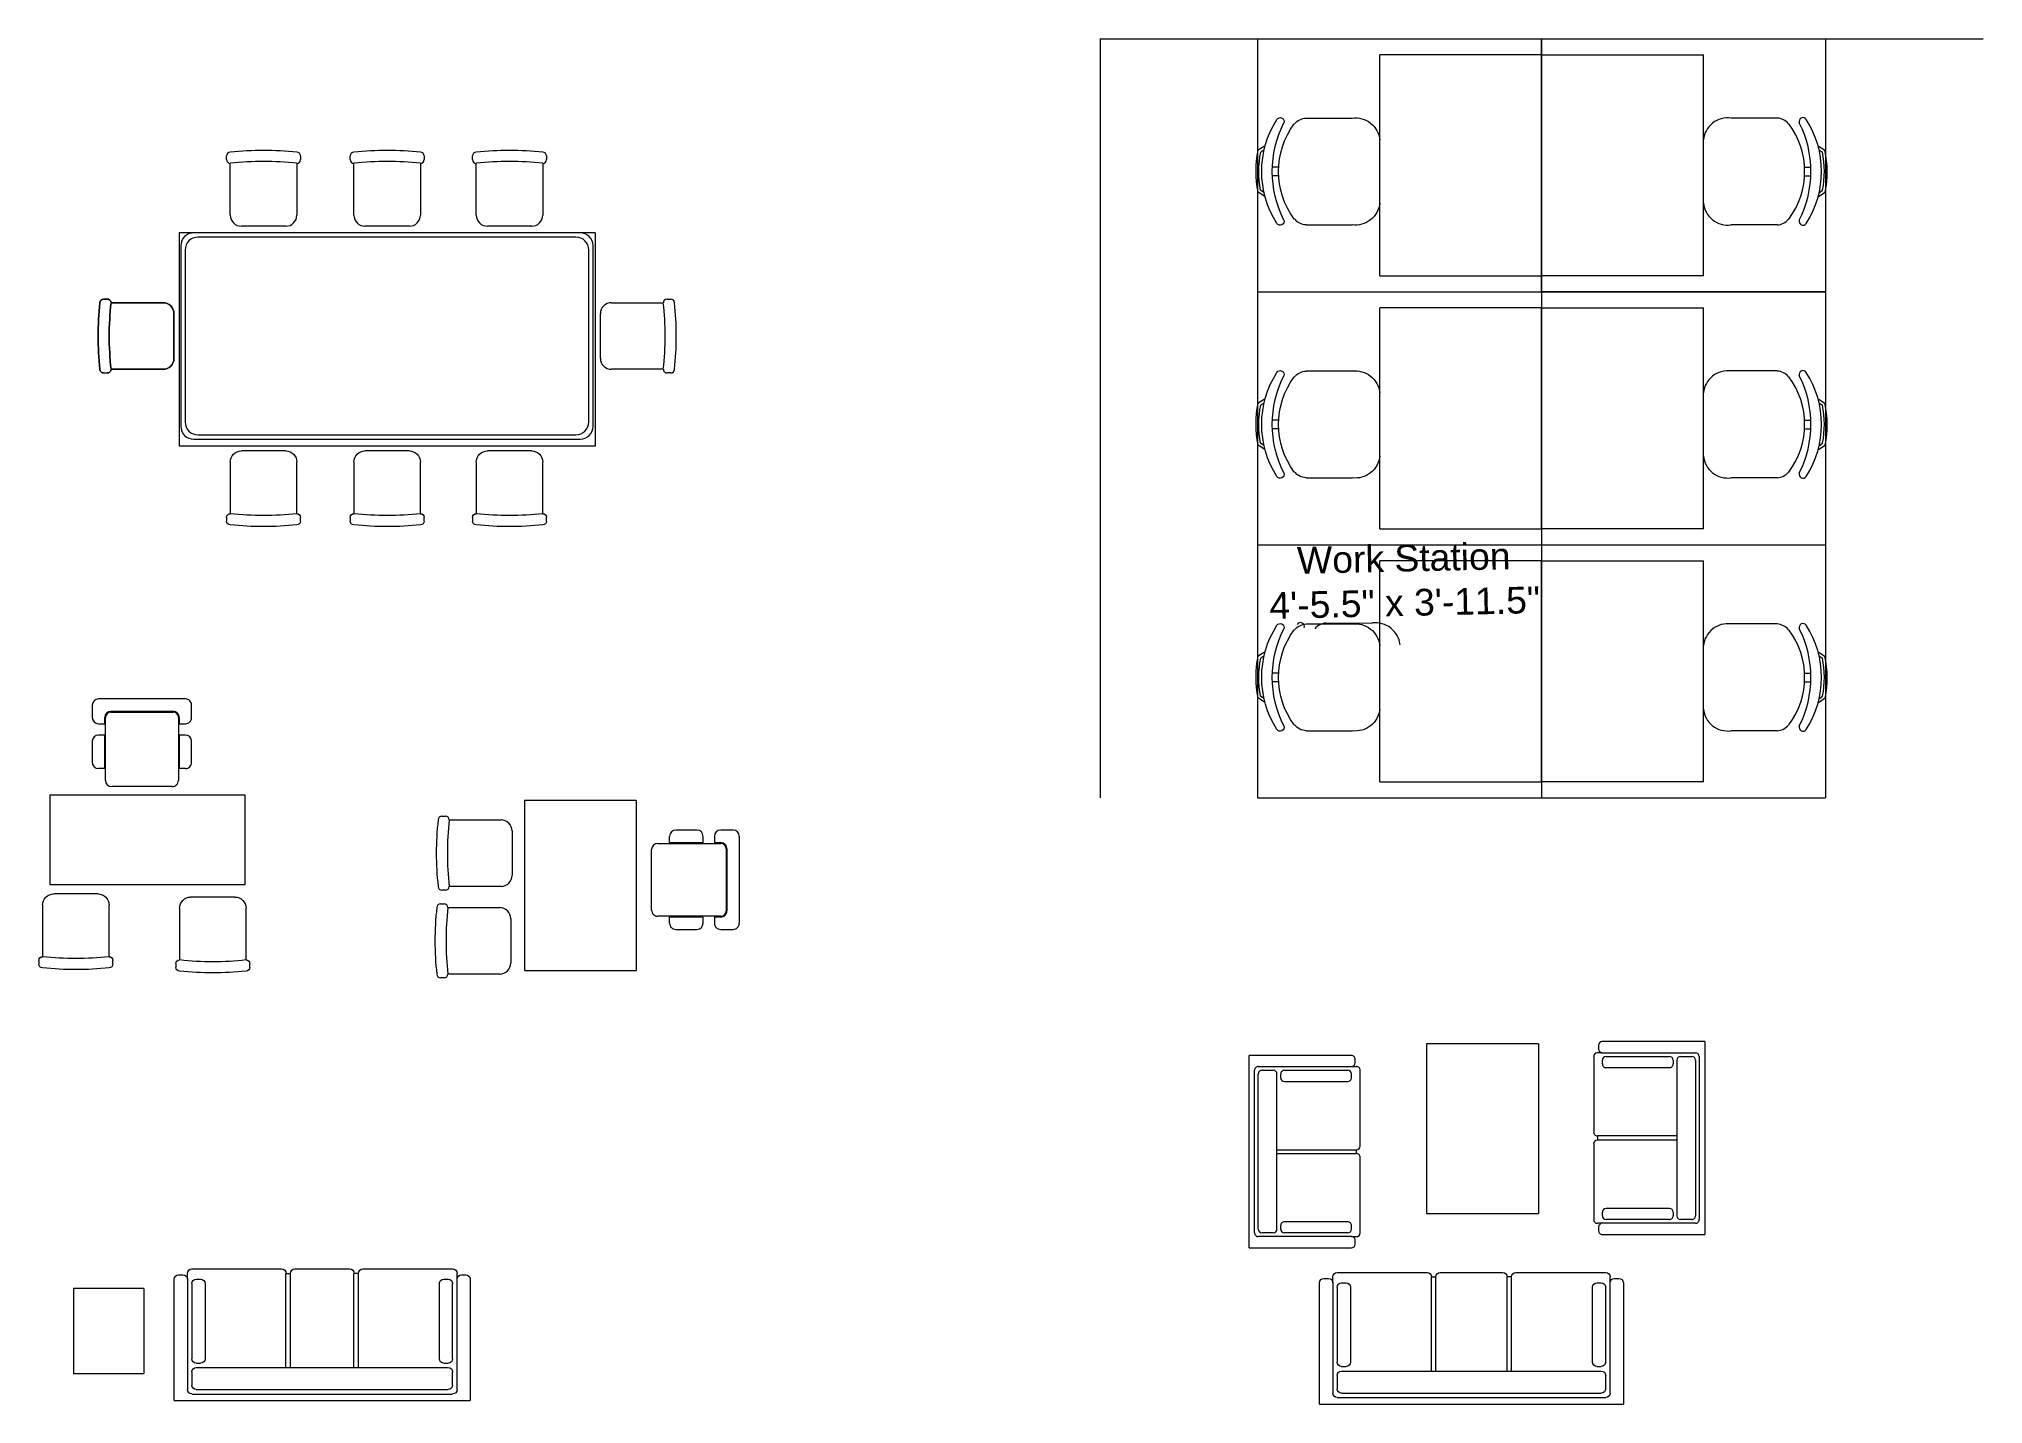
# Model space of a CAD drawing. Header units: inches. Extents: x 715948 to 716312, y -51008 to -50752.
import ezdxf

# ---------------------------------------------------------------- set-up
doc = ezdxf.new("R2010")
doc.units = ezdxf.units.IN
doc.header["$LTSCALE"] = 0.15
doc.header["$MEASUREMENT"] = 0
doc.layers.add('A-FURN', color=8, linetype='Continuous', lineweight=18)
doc.styles.get("Standard").update_dxf_attribs({"font": 'arial.ttf'})
doc.styles.add('style2 d', font='verdana.ttf', dxfattribs={"height": 5})

# ---------------------------------------------------------------- blocks, each defined once
blk = doc.blocks.new('*U610')
at = {"layer": 'A-FURN'}
for p, q in [((5.05, -1.43), (5.05, 39.97)), ((5.05, 39.97), (35.36, 39.97)), ((35.36, -1.43), (35.36, 39.97)), ((35.36, -1.43), (5.05, -1.43))]:
    blk.add_line(p, q, dxfattribs=at)
at = {"ltscale": 0.15, "style": 'style2 d', "flags": 9}
for tag, p in [('NAME', (8.14, 29.22)), ('PART_NUMBER', (5.05, 24.28)), ('PRICE', (8.18, 20.35)), ('MANUFACTURER', (6.06, 16.28))]:
    blk.add_attdef(tag, p, '', height=1, dxfattribs=at)
blk = doc.blocks.new('*U640')
at = {"layer": 'A-FURN'}
for p, q in [((13.8, 10.01), (5.16, 10.01)), ((21.46, 4.79), (22.75, 3.97)), ((21.71, 4), (22.29, 3.62)), ((18.87, 0.8), (20.12, 0.8)), ((18.88, -0.81), (20.11, -0.81)), ((21.71, -3.93), (22.33, -3.53)), ((21.53, -4.68), (22.8, -3.86)), ((13.8, -10.01), (5.16, -10.01))]:
    blk.add_line(p, q, dxfattribs=at)
blk.add_lwpolyline([(0, -5.94), (0, 5.94, -0.414214)], format="xyb", dxfattribs=at)
for centre, radius, start, end in [((4.57, 5.45), 4.6, 82.6251, 173.8401), ((13.6, 6.91), 3.1, 40.3255, 86.2765), ((3.95, 0), 15.01, 323.5432, 36.4568), ((18.65, 9.35, 127.98), 0.736, 33.5714, 200.1665), ((0, 0), 20.13, 333.131, 26.869), ((3.95, 0), 18.16, 327.4944, 32.5056), ((3.95, -0.08), 19.23, 348.6448, 12.1522), ((3.95, -0.08), 18.7, 349.3634, 11.4463), ((4.57, -5.45), 4.6, 186.1599, 277.3749), ((13.6, -6.92), 3.1, 273.7235, 319.6745), ((18.65, -9.35, 127.98), 0.736, 159.8335, 326.4286)]:
    blk.add_arc(centre, radius, start, end, dxfattribs=at)
at = {"ltscale": 0.15, "style": 'style2 d', "flags": 9}
for tag, p in [('PART_NUMBER', (-4.27, 4.47)), ('NAME', (-2.23, 6.03)), ('MANUFACTURER', (-5.07, -1.48)), ('PRICE', (-3.84, -2.99))]:
    blk.add_attdef(tag, p, '', height=1, dxfattribs=at)
blk = doc.blocks.new('*U617')
for p, q in [((0, 0), (0, 22.74)), ((0.83, 23.57), (1.65, 23.57)), ((2.48, 22.74), (2.48, 23.84)), ((2.48, 22.74), (2.48, 2.07)), ((3.31, 24.67), (20.13, 24.67)), ((3.31, 21.92), (3.31, 7.86)), ((4.14, 22.74), (4.96, 22.74)), ((5.79, 21.92), (5.79, 7.86)), ((20.95, 6.2), (20.95, 23.84)), ((20.95, 23.84), (21.78, 23.84)), ((21.78, 6.2), (21.78, 23.84)), ((22.61, 24.67), (34.3, 24.67)), ((35.13, 6.2), (35.13, 23.84)), ((35.96, 23.84), (35.13, 23.84)), ((35.96, 6.2), (35.96, 23.84)), ((36.78, 24.67), (53.6, 24.67)), ((51.12, 7.86), (51.12, 21.92)), ((51.95, 22.74), (52.77, 22.74)), ((53.6, 7.86), (53.6, 21.92)), ((54.43, 2.07), (54.43, 23.84)), ((55.25, 23.57), (56.08, 23.57)), ((56.91, 22.74), (56.91, 0)), ((3.31, 5.38), (3.31, 2.89)), ((4.14, 7.03), (4.96, 7.03)), ((4.14, 6.2), (52.77, 6.2)), ((51.95, 7.03), (52.77, 7.03)), ((53.6, 2.89), (53.6, 5.38)), ((0, 0), (56.91, 0)), ((3.31, 1.24), (53.6, 1.24)), ((4.14, 2.07), (52.77, 2.07))]:
    blk.add_line(p, q)
at = {"extrusion": (0, 0, -1)}
for centre, major_axis, start_param, end_param in [((0.83, 22.74), (0.585, 0.585), 3.926991, 5.497787), ((1.65, 22.74), (-0.585, 0.585), 0.785398, 2.356194), ((3.31, 23.84), (0.585, 0.585), 3.926991, 5.497787), ((4.14, 21.92), (0.585, 0.585), 3.926991, 5.497787), ((4.96, 21.92), (-0.585, 0.585), 0.785398, 2.356194), ((20.13, 23.84), (0.585, 0.585), -0.785398, 0.785398), ((22.61, 23.84), (0.585, 0.585), 3.926991, 5.497787), ((34.3, 23.84), (-0.585, 0.585), 0.785398, 2.356194), ((36.78, 23.84), (-0.585, 0.585), 5.497787, 7.068583), ((51.95, 21.92), (0.585, 0.585), 3.926991, 5.497787), ((52.77, 21.92), (-0.585, 0.585), 0.785398, 2.356194), ((53.6, 23.84), (-0.585, 0.585), 0.785398, 2.356194), ((55.25, 22.74), (0.585, 0.585), 3.926991, 5.497787), ((56.08, 22.74), (-0.585, 0.585), 0.785398, 2.356194), ((4.14, 7.86), (-0.585, 0.585), 3.926991, 5.497787), ((4.96, 7.86), (0.585, 0.585), 0.785398, 2.356194), ((51.95, 7.86), (-0.585, 0.585), 3.926991, 5.497787), ((52.77, 7.86), (0.585, 0.585), 0.785398, 2.356194), ((4.14, 5.38), (0.585, 0.585), 3.926991, 5.497787), ((52.77, 5.38), (-0.585, 0.585), 0.785398, 2.356194), ((3.31, 2.07), (-0.585, 0.585), 3.926991, 5.497787), ((4.14, 2.89), (-0.585, 0.585), 3.926991, 5.497787), ((52.77, 2.89), (0.585, 0.585), 0.785398, 2.356194), ((53.6, 2.07), (0.585, 0.585), 0.785398, 2.356194)]:
    blk.add_ellipse(centre, major_axis=major_axis, ratio=1, start_param=start_param, end_param=end_param, dxfattribs=at)
at = {"ltscale": 0.15, "style": 'style2 d', "flags": 9}
for tag, p in [('PART_NUMBER', (14.07, 35.66)), ('NAME', (17.62, 38.94)), ('PRICE', (11.19, 33.36)), ('MANUFACTURER', (5.03, 27.56))]:
    blk.add_attdef(tag, p, '', height=1, dxfattribs=at)
blk = doc.blocks.new('*U664')
for p, q in [((-20.81, 33.27), (-20.81, 19.08)), ((-19.19, 33.97), (-20.12, 33.97)), ((-19.89, 35.36), (-19.89, 34.66)), ((0, 36.06), (-19.19, 36.06)), ((-19.19, 33.97), (-1.74, 33.97)), ((-18.49, 33.27), (-6.63, 33.27)), ((-4.54, 33.27), (-2.44, 33.27)), ((-1.05, 33.27), (-1.05, 2.7)), ((0, 36.06), (0, -0.09)), ((-19.19, 32.57), (-19.19, 31.87)), ((-18.49, 31.17), (-6.63, 31.17)), ((-5.93, 32.57), (-5.93, 31.87)), ((-5.23, 32.57), (-5.23, 3.4)), ((-1.74, 32.57), (-1.74, 3.4)), ((-5.23, 18.38), (-20.12, 18.38)), ((-20.12, 18.38), (-20.12, 17.59)), ((-20.81, 16.9), (-20.81, 2.7)), ((-5.23, 17.59), (-20.12, 17.59)), ((-19.19, 4.1), (-19.19, 3.4)), ((-6.63, 4.8), (-18.49, 4.8)), ((-5.93, 4.1), (-5.93, 3.4)), ((-1.74, 2.01), (-20.12, 2.01)), ((-19.89, 1.31), (-19.89, 0.61)), ((-6.63, 2.7), (-18.49, 2.7)), ((-2.44, 2.7), (-4.54, 2.7)), ((-19.19, -0.09), (0, -0.09))]:
    blk.add_line(p, q)
for centre, major_axis, start_param, end_param in [((-20.12, 33.27), (-0.493, 0.493), -0.785398, 0.785398), ((-19.19, 35.36), (-0.493, 0.493), -0.785398, 0.785398), ((-19.19, 34.66), (0.493, 0.493), 2.356194, 3.926991), ((-18.49, 32.57), (-0.493, 0.493), -0.785398, 0.785398), ((-6.63, 32.57), (0.493, 0.493), 5.497787, 7.068583), ((-4.54, 32.57), (-0.493, 0.493), -0.785398, 0.785398), ((-2.44, 32.57), (0.493, 0.493), 5.497787, 7.068583), ((-1.74, 33.27), (-0.493, 0.493), 3.926991, 5.497787), ((-18.49, 31.87), (0.493, 0.493), 2.356194, 3.926991), ((-6.63, 31.87), (-0.493, 0.493), 2.356194, 3.926991), ((-20.12, 19.08), (0.493, 0.493), 2.356194, 3.926991), ((-20.12, 16.9), (-0.493, 0.493), -0.785398, 0.785398), ((-18.49, 4.1), (0.493, 0.493), 0.785398, 2.356194), ((-6.63, 4.1), (0.493, 0.493), 5.497787, 7.068583), ((-20.12, 2.7), (0.493, 0.493), 2.356194, 3.926991), ((-19.19, 1.31), (-0.493, 0.493), -0.785398, 0.785398), ((-19.19, 0.61), (0.493, 0.493), 2.356194, 3.926991), ((-18.49, 3.4), (-0.493, 0.493), 0.785398, 2.356194), ((-6.63, 3.4), (-0.493, 0.493), 2.356194, 3.926991), ((-4.54, 3.4), (-0.493, 0.493), 0.785398, 2.356194), ((-2.44, 3.4), (-0.493, 0.493), 2.356194, 3.926991), ((-1.74, 2.7), (-0.493, 0.493), 2.356194, 3.926991)]:
    blk.add_ellipse(centre, major_axis=major_axis, ratio=1, start_param=start_param, end_param=end_param)
at = {"ltscale": 0.15, "style": 'style2 d', "flags": 9}
for tag, p in [('PART_NUMBER', (-20.12, 21.99)), ('NAME', (-18.84, 24.41)), ('MANUFACTURER', (-19.53, 10.69)), ('PRICE', (-17.39, 8.17))]:
    blk.add_attdef(tag, p, '', height=1, dxfattribs=at)
blk = doc.blocks.new('*U654')
for p, q in [((0, 41.87), (0, 10.04)), ((20.94, 41.87), (0, 41.87)), ((20.94, 41.87), (20.94, 10.04)), ((0, 10.04), (20.94, 10.04))]:
    blk.add_line(p, q)
at = {"ltscale": 0.15, "style": 'style2 d', "flags": 9}
for tag, p in [('NAME', (7.31, 33.09)), ('PART_NUMBER', (1.35, 24.53)), ('MANUFACTURER', (2.93, 20.94)), ('PRICE', (2.21, 11.42))]:
    blk.add_attdef(tag, p, '', height=1, dxfattribs=at)
blk = doc.blocks.new('*U661')
for p, q in [((0.29, 37.58), (0.29, 3.75)), ((1.09, 36.78), (1.09, 4.56)), ((75.09, 40), (2.7, 40)), ((74.28, 39.19), (3.51, 39.19)), ((76.7, 4.56), (76.7, 36.78)), ((77.5, 3.75), (77.5, 37.58)), ((2.7, 1.34), (75.09, 1.34)), ((3.51, 2.14), (74.28, 2.14))]:
    blk.add_line(p, q)
for centre, major_axis, start_param, end_param in [((2.7, 37.58), (-1.71, 1.71), -0.785398, 0.785398), ((3.51, 36.78), (-1.71, 1.71), -0.785398, 0.785398), ((74.28, 36.78), (-1.71, 1.71), 3.926991, 5.497787), ((75.09, 37.58), (-1.71, 1.71), 3.926991, 5.497787), ((2.7, 3.75), (1.71, 1.71), 2.356194, 3.926991), ((3.51, 4.56), (1.71, 1.71), 2.356194, 3.926991), ((74.28, 4.56), (1.71, 1.71), 3.926991, 5.497787), ((75.09, 3.75), (1.71, 1.71), 3.926991, 5.497787)]:
    blk.add_ellipse(centre, major_axis=major_axis, ratio=1, start_param=start_param, end_param=end_param)
at = {"layer": 'A-FURN'}
for p, q in [((77.89, 40), (0, 40)), ((77.89, 40), (0, 40)), ((0, 40), (0, 0)), ((77.89, 40), (77.89, 0)), ((77.89, 0), (0, 0))]:
    blk.add_line(p, q, dxfattribs=at)
at = {"ltscale": 0.15, "style": 'style2 d', "flags": 9}
for tag, p in [('NAME', (13.49, 30.5)), ('PART_NUMBER', (7.07, 23.2)), ('MANUFACTURER', (4.22, 13.76)), ('PRICE', (16.52, 5.92))]:
    blk.add_attdef(tag, p, '', height=1, dxfattribs=at)
blk = doc.blocks.new('*U630')
for p, q in [((-0.69, 10.39), (-0.69, 11.09)), ((13.17, 11.09), (13.17, 10.39)), ((0, 1.47), (0, 9.7)), ((12.47, 9.7), (12.47, 1.6)), ((0, 0), (0, 1.47)), ((12.47, 1.6), (12.47, 0)), ((10.39, -2.08), (2.08, -2.08))]:
    blk.add_line(p, q)
for centre, major_axis, start_param, end_param in [((0, 11.09), (0.49, 0.49), 0.785398, 2.356194), ((6.24, -44.18), (-39.81, 39.81), -0.896395, -0.674401), ((12.47, 11.09), (0.49, 0.49), 5.497787, 7.068583), ((0, 10.39), (-0.49, 0.49), 0.785398, 2.356194), ((6.24, -46.25), (-39.81, 39.81), -0.896395, -0.674401), ((12.47, 10.39), (-0.49, 0.49), 2.356194, 3.926991), ((2.08, 0), (1.47, 1.47), 2.356194, 3.926991), ((10.39, 0), (-1.47, 1.47), 2.356194, 3.926991)]:
    blk.add_ellipse(centre, major_axis=major_axis, ratio=1, start_param=start_param, end_param=end_param)
at = {"ltscale": 0.15, "style": 'style2 d', "flags": 9}
for tag, p in [('PART_NUMBER', (0, 6.42)), ('NAME', (0.61, 8.29)), ('PRICE', (0, 2.72)), ('MANUFACTURER', (0.5, 4.76))]:
    blk.add_attdef(tag, p, '', height=1, dxfattribs=at)
blk = doc.blocks.new('*U650')
at = {"layer": 'A-FURN', "ltscale": 0.15}
for p, q in [((7.33, 14.98), (3.37, 14.98)), ((14.1, 14.98), (11.78, 14.98)), ((-1.16, 0), (-1.16, 11.34)), ((0, 12.5), (11.78, 12.5)), ((2.2, 12.65), (2.2, 13.81)), ((2.2, 12.65), (8.49, 12.65)), ((8.49, 12.65), (8.49, 13.81)), ((10.61, 13.81), (10.61, 12.65)), ((10.61, 12.65), (11.78, 12.65)), ((12.79, 11.49), (12.79, -0.15)), ((12.94, 11.49), (12.94, -0.15)), ((15.27, -2.47), (15.27, 13.81)), ((11.78, -1.16), (0, -1.16)), ((10.61, -1.16), (0, -1.16)), ((2.2, -2.47), (2.2, -1.31)), ((8.49, -1.31), (2.2, -1.31)), ((3.37, -3.63), (7.33, -3.63)), ((8.49, -2.47), (8.49, -1.31)), ((11.78, -1.31), (10.61, -1.31)), ((10.61, -1.31), (10.61, -2.47)), ((11.78, -3.63), (14.1, -3.63))]:
    blk.add_line(p, q, dxfattribs=at)
for centre, major_axis, start_param, end_param in [((3.37, 13.81), (-0.822, 0.822), -0.785398, 0.785398), ((7.33, 13.81), (-0.822, 0.822), 3.926991, 5.497787), ((11.78, 13.81), (-0.822, 0.822), -0.785398, 0.785398), ((14.1, 13.81), (0.822, 0.822), 5.497787, 7.068583), ((0, 11.34), (-0.822, 0.822), -0.785398, 0.785398), ((11.78, 11.49), (0.822, 0.822), 5.497787, 7.068583), ((11.78, 11.49), (0.72, 0.72), 5.497787, 7.068583), ((0, 0), (0.822, 0.822), 2.356194, 3.926991), ((3.37, -2.47), (0.822, 0.822), 2.356194, 3.926991), ((7.33, -2.47), (0.822, 0.822), 3.926991, 5.497787), ((11.78, -2.47), (0.822, 0.822), 2.356194, 3.926991), ((11.78, -0.15), (-0.822, 0.822), 2.356194, 3.926991), ((11.78, -0.15), (-0.72, 0.72), 2.356194, 3.926991), ((14.1, -2.47), (-0.822, 0.822), 2.356194, 3.926991)]:
    blk.add_ellipse(centre, major_axis=major_axis, ratio=1, start_param=start_param, end_param=end_param, dxfattribs=at)
at = {"ltscale": 0.15, "style": 'style2 d', "flags": 9}
for tag, p in [('NAME', (1.48, 10.2)), ('PART_NUMBER', (0.25, 8.35)), ('MANUFACTURER', (0.96, 2.9)), ('PRICE', (5.3, 1.34))]:
    blk.add_attdef(tag, p, '', height=1, dxfattribs=at)
blk = doc.blocks.new('*U665')
for p, q in [((-6.16, 35.36), (-25.35, 35.36)), ((-25.35, -0.7), (-25.35, 35.36)), ((-23.61, 33.27), (-5.23, 33.27)), ((-5.46, 33.97), (-5.46, 34.66)), ((-24.3, 2.09), (-24.3, 32.57)), ((-23.61, 2.79), (-23.61, 31.87)), ((-22.91, 32.57), (-20.81, 32.57)), ((-20.12, 2.79), (-20.12, 31.87)), ((-19.42, 31.17), (-19.42, 31.87)), ((-18.72, 32.57), (-6.86, 32.57)), ((-18.72, 30.48), (-6.86, 30.48)), ((-6.16, 31.17), (-6.16, 31.87)), ((-4.54, 18.38), (-4.54, 32.57)), ((-20.12, 17.68), (-5.23, 17.68)), ((-20.12, 16.98), (-5.23, 16.98)), ((-5.23, 16.98), (-5.23, 17.68)), ((-4.54, 2.09), (-4.54, 16.28)), ((-6.86, 4.19), (-18.72, 4.19)), ((-6.16, 1.4), (-23.61, 1.4)), ((-20.81, 2.09), (-22.91, 2.09)), ((-19.42, 2.79), (-19.42, 3.49)), ((-6.86, 2.09), (-18.72, 2.09)), ((-6.16, 2.79), (-6.16, 3.49)), ((-6.16, 1.4), (-5.23, 1.4)), ((-5.46, 0), (-5.46, 0.7)), ((-25.35, -0.7), (-6.16, -0.7))]:
    blk.add_line(p, q)
for centre, major_axis, start_param, end_param in [((-23.61, 32.57), (0.493, -0.493), 2.356194, 3.926991), ((-6.16, 34.66), (-0.493, -0.493), 2.356194, 3.926991), ((-6.16, 33.97), (0.493, -0.493), -0.785398, 0.785398), ((-5.23, 32.57), (-0.493, -0.493), 2.356194, 3.926991), ((-22.91, 31.87), (0.493, -0.493), 2.356194, 3.926991), ((-20.81, 31.87), (0.493, -0.493), 0.785398, 2.356194), ((-18.72, 31.87), (0.493, -0.493), 2.356194, 3.926991), ((-18.72, 31.17), (-0.493, -0.493), 5.497787, 7.068583), ((-6.86, 31.87), (0.493, -0.493), 0.785398, 2.356194), ((-6.86, 31.17), (-0.493, -0.493), 0.785398, 2.356194), ((-5.23, 18.38), (0.493, -0.493), -0.785398, 0.785398), ((-5.23, 16.28), (-0.493, -0.493), 2.356194, 3.926991), ((-18.72, 3.49), (0.493, -0.493), 2.356194, 3.926991), ((-6.86, 3.49), (-0.493, -0.493), 2.356194, 3.926991), ((-23.61, 2.09), (0.493, -0.493), 3.926991, 5.497787), ((-22.91, 2.79), (-0.493, -0.493), 5.497787, 7.068583), ((-20.81, 2.79), (0.493, -0.493), -0.785398, 0.785398), ((-18.72, 2.79), (-0.493, -0.493), 5.497787, 7.068583), ((-6.86, 2.79), (0.493, -0.493), -0.785398, 0.785398), ((-6.16, 0.7), (-0.493, -0.493), 2.356194, 3.926991), ((-5.23, 2.09), (0.493, -0.493), -0.785398, 0.785398), ((-6.16, 0), (0.493, -0.493), -0.785398, 0.785398)]:
    blk.add_ellipse(centre, major_axis=major_axis, ratio=1, start_param=start_param, end_param=end_param)
at = {"ltscale": 0.15, "style": 'style2 d', "flags": 9}
for tag, p in [('PART_NUMBER', (-20.12, 21.99)), ('NAME', (-18.84, 24.41)), ('MANUFACTURER', (-19.53, 10.69)), ('PRICE', (-17.39, 8.17))]:
    blk.add_attdef(tag, p, '', height=1, dxfattribs=at)
blk = doc.blocks.new('*U621')
for p, q in [((0, 0), (0, 22.74)), ((0.83, 23.57), (1.65, 23.57)), ((2.48, 22.74), (2.48, 23.84)), ((2.48, 22.74), (2.48, 2.07)), ((3.31, 24.67), (20.13, 24.67)), ((3.31, 21.92), (3.31, 7.86)), ((4.14, 22.74), (4.96, 22.74)), ((5.79, 21.92), (5.79, 7.86)), ((20.95, 6.2), (20.95, 23.84)), ((20.95, 23.84), (21.78, 23.84)), ((21.78, 6.2), (21.78, 23.84)), ((22.61, 24.67), (32.87, 24.67)), ((33.69, 6.2), (33.69, 23.84)), ((34.52, 23.84), (33.69, 23.84)), ((34.52, 6.2), (34.52, 23.84)), ((35.35, 24.67), (52.16, 24.67)), ((49.68, 7.86), (49.68, 21.92)), ((50.51, 22.74), (51.34, 22.74)), ((52.16, 7.86), (52.16, 21.92)), ((52.99, 2.07), (52.99, 23.84)), ((53.82, 23.57), (54.64, 23.57)), ((55.47, 22.74), (55.47, 0)), ((3.31, 5.38), (3.31, 2.89)), ((4.14, 7.03), (4.96, 7.03)), ((4.14, 6.2), (51.34, 6.2)), ((50.51, 7.03), (51.34, 7.03)), ((52.16, 2.89), (52.16, 5.38)), ((0, 0), (55.47, 0)), ((3.31, 1.24), (52.16, 1.24)), ((4.14, 2.07), (51.34, 2.07))]:
    blk.add_line(p, q)
at = {"extrusion": (0, 0, -1)}
for centre, major_axis, start_param, end_param in [((0.83, 22.74), (0.585, 0.585), 3.926991, 5.497787), ((1.65, 22.74), (-0.585, 0.585), 0.785398, 2.356194), ((3.31, 23.84), (0.585, 0.585), 3.926991, 5.497787), ((4.14, 21.92), (0.585, 0.585), 3.926991, 5.497787), ((4.96, 21.92), (-0.585, 0.585), 0.785398, 2.356194), ((20.13, 23.84), (0.585, 0.585), -0.785398, 0.785398), ((22.61, 23.84), (0.585, 0.585), 3.926991, 5.497787), ((32.87, 23.84), (-0.585, 0.585), 0.785398, 2.356194), ((35.35, 23.84), (-0.585, 0.585), 5.497787, 7.068583), ((50.51, 21.92), (0.585, 0.585), 3.926991, 5.497787), ((51.34, 21.92), (-0.585, 0.585), 0.785398, 2.356194), ((52.16, 23.84), (-0.585, 0.585), 0.785398, 2.356194), ((53.82, 22.74), (0.585, 0.585), 3.926991, 5.497787), ((54.64, 22.74), (-0.585, 0.585), 0.785398, 2.356194), ((4.14, 7.86), (-0.585, 0.585), 3.926991, 5.497787), ((4.96, 7.86), (0.585, 0.585), 0.785398, 2.356194), ((50.51, 7.86), (-0.585, 0.585), 3.926991, 5.497787), ((51.34, 7.86), (0.585, 0.585), 0.785398, 2.356194), ((4.14, 5.38), (0.585, 0.585), 3.926991, 5.497787), ((51.34, 5.38), (-0.585, 0.585), 0.785398, 2.356194), ((3.31, 2.07), (-0.585, 0.585), 3.926991, 5.497787), ((4.14, 2.89), (-0.585, 0.585), 3.926991, 5.497787), ((51.34, 2.89), (0.585, 0.585), 0.785398, 2.356194), ((52.16, 2.07), (0.585, 0.585), 0.785398, 2.356194)]:
    blk.add_ellipse(centre, major_axis=major_axis, ratio=1, start_param=start_param, end_param=end_param, dxfattribs=at)
at = {"ltscale": 0.15, "style": 'style2 d', "flags": 9}
for tag, p in [('PART_NUMBER', (14.07, 35.66)), ('NAME', (17.62, 38.94)), ('PRICE', (11.19, 33.36)), ('MANUFACTURER', (5.03, 27.56))]:
    blk.add_attdef(tag, p, '', height=1, dxfattribs=at)
blk = doc.blocks.new('*U625')
for p, q in [((12.83, 11.08), (13.52, 11.08)), ((0.35, -0.01), (0.35, 8.31)), ((2.43, 10.38), (3.91, 10.38)), ((3.91, 10.38), (12.13, 10.38)), ((4.03, -2.09), (2.43, -2.09)), ((12.13, -2.09), (4.03, -2.09)), ((13.52, -2.78), (12.83, -2.78))]:
    blk.add_line(p, q)
for centre, major_axis, start_param, end_param in [((12.83, 10.38), (0.49, 0.49), 0.785398, 2.356194), ((13.52, 10.38), (0.49, -0.49), 0.785398, 2.356194), ((2.43, 8.31), (1.47, -1.47), 2.356194, 3.926991), ((-43.82, 4.15), (39.81, 39.81), -0.896395, -0.674401), ((-41.74, 4.15), (39.81, 39.81), -0.896395, -0.674401), ((2.43, -0.01), (1.47, 1.47), 2.356194, 3.926991), ((12.83, -2.09), (0.49, 0.49), 2.356194, 3.926991), ((13.52, -2.09), (0.49, -0.49), 5.497787, 7.068583)]:
    blk.add_ellipse(centre, major_axis=major_axis, ratio=1, start_param=start_param, end_param=end_param)
at = {"ltscale": 0.15, "style": 'style2 d', "flags": 9}
for tag, p in [('PART_NUMBER', (0, 6.42)), ('NAME', (0.61, 8.29)), ('PRICE', (0, 2.72)), ('MANUFACTURER', (0.5, 4.76))]:
    blk.add_attdef(tag, p, '', height=1, dxfattribs=at)
blk = doc.blocks.new('*U658')
for p, q in [((0, 41.87), (0, 25.93)), ((13.21, 41.87), (0, 41.87)), ((13.21, 41.87), (13.21, 25.93)), ((0, 25.93), (13.21, 25.93))]:
    blk.add_line(p, q)
at = {"ltscale": 0.15, "style": 'style2 d', "flags": 9}
for tag, p in [('NAME', (7.31, 33.09)), ('PART_NUMBER', (1.35, 24.53)), ('MANUFACTURER', (2.93, 20.94)), ('PRICE', (2.21, 11.42))]:
    blk.add_attdef(tag, p, '', height=1, dxfattribs=at)
blk = doc.blocks.new('*U649')
at = {"layer": 'A-FURN', "ltscale": 0.15}
for p, q in [((13.8, 15.1), (-2.49, 15.1)), ((-3.65, 13.94), (-3.65, 11.61)), ((-1.32, 10.45), (-1.32, 11.61)), ((-1.18, -0.16), (-1.18, 11.61)), ((-0.16, 12.78), (11.47, 12.78)), ((-0.16, 12.63), (11.47, 12.63)), ((12.49, 11.61), (12.49, -0.16)), ((12.63, 11.61), (12.63, 10.45)), ((14.96, 11.61), (14.96, 13.94)), ((-2.49, 10.45), (-1.32, 10.45)), ((-1.32, 8.33), (-2.49, 8.33)), ((-1.32, 2.04), (-1.32, 8.33)), ((12.49, 10.45), (12.49, -0.16)), ((12.63, 10.45), (13.8, 10.45)), ((13.8, 8.33), (12.63, 8.33)), ((12.63, 8.33), (12.63, 2.04)), ((-3.65, 7.17), (-3.65, 3.2)), ((14.96, 3.2), (14.96, 7.17)), ((-1.32, 2.04), (-2.49, 2.04)), ((13.8, 2.04), (12.63, 2.04)), ((11.32, -1.33), (-0.02, -1.33))]:
    blk.add_line(p, q, dxfattribs=at)
for centre, major_axis, start_param, end_param in [((-2.49, 13.94), (-0.822, 0.822), 5.497787, 7.068583), ((13.8, 13.94), (-0.822, -0.822), 2.356194, 3.926991), ((-2.49, 11.61), (-0.822, -0.822), -0.785398, 0.785398), ((-0.16, 11.61), (-0.822, 0.822), 5.497787, 7.068583), ((-0.16, 11.61), (-0.72, 0.72), 5.497787, 7.068583), ((11.47, 11.61), (-0.822, -0.822), 2.356194, 3.926991), ((11.47, 11.61), (-0.72, -0.72), 2.356194, 3.926991), ((13.8, 11.61), (-0.822, 0.822), 2.356194, 3.926991), ((-2.49, 7.17), (-0.822, -0.822), 3.926991, 5.497787), ((13.8, 7.17), (-0.822, 0.822), 3.926991, 5.497787), ((-2.49, 3.2), (-0.822, -0.822), -0.785398, 0.785398), ((13.8, 3.2), (-0.822, 0.822), 2.356194, 3.926991), ((-0.02, -0.16), (-0.822, -0.822), -0.785398, 0.785398), ((11.32, -0.16), (-0.822, 0.822), 2.356194, 3.926991)]:
    blk.add_ellipse(centre, major_axis=major_axis, ratio=1, start_param=start_param, end_param=end_param, dxfattribs=at)
at = {"ltscale": 0.15, "style": 'style2 d', "flags": 9}
for tag, p in [('NAME', (1.48, 10.2)), ('PART_NUMBER', (0.25, 8.35)), ('MANUFACTURER', (0.96, 2.9)), ('PRICE', (5.3, 1.34))]:
    blk.add_attdef(tag, p, '', height=1, dxfattribs=at)
blk = doc.blocks.new('*U659')
for p, q in [((0, 41.87), (0, 5.28)), ((16.8, 41.87), (0, 41.87)), ((16.8, 41.87), (16.8, 5.28)), ((0, 5.28), (16.8, 5.28))]:
    blk.add_line(p, q)
at = {"ltscale": 0.15, "style": 'style2 d', "flags": 9}
for tag, p in [('NAME', (7.31, 33.09)), ('PART_NUMBER', (1.35, 24.53)), ('MANUFACTURER', (2.93, 20.94)), ('PRICE', (2.21, 11.42))]:
    blk.add_attdef(tag, p, '', height=1, dxfattribs=at)

msp = doc.modelspace()

# ---------------------------------------------------------------- linework, layer by layer
at = {"layer": 'A-FURN'}
for p, q in [((716147.03, -50751.74), (716312.43, -50751.74)), ((716147.03, -50751.74), (716147.03, -50893.94)), ((716176.53, -50751.74), (716176.53, -50893.94)), ((716229.73, -50751.74), (716229.73, -50893.94)), ((716229.73, -50799.14), (716229.73, -50751.74)), ((716229.73, -50751.74), (716282.93, -50751.74)), ((716229.73, -50799.14), (716229.73, -50751.74)), ((716242.6, -50751.74), (716272.91, -50751.74)), ((716282.93, -50751.74), (716282.93, -50893.94)), ((716282.93, -50751.74), (716282.93, -50799.14)), ((716176.53, -50799.14), (716282.93, -50799.14)), ((716282.93, -50799.14), (716229.73, -50799.14)), ((716272.91, -50799.14), (716242.6, -50799.14)), ((716176.53, -50846.54), (716282.93, -50846.54)), ((716189.4, -50861.19), (716198.04, -50861.2)), ((716176.53, -50893.94), (716282.93, -50893.94))]:
    msp.add_line(p, q, dxfattribs=at)
at = {"layer": 'A-FURN', "ltscale": 0.15}
msp.add_line((716039.21, -50926.29), (716060.15, -50926.29), dxfattribs=at)
at = {"layer": 'A-FURN'}
for centre, radius, start, end in [((716184.55, -50861.85, 127.98), 0.736, 339.8335, 146.4286), ((716189.6, -50864.29), 3.1, 93.7235, 139.6745), ((716198.63, -50865.75), 4.6, 6.1599, 97.3749)]:
    msp.add_arc(centre, radius, start, end, dxfattribs=at)

# ---------------------------------------------------------------- block references
at = {"layer": 'A-FURN', "xscale": -1}
for name, p in [('*U610', (716234.78, -50794.71)), ('*U640', (716199.41, -50776.58)), ('*U625', (715973.9, -50811.56)), ('*U610', (716234.78, -50842.11)), ('*U640', (716199.41, -50823.98)), ('*U610', (716234.78, -50889.51)), ('*U640', (716199.41, -50871.38))]:
    msp.add_blockref(name, p, dxfattribs=at)
at = {"layer": 'A-FURN'}
for name, p in [('*U610', (716224.68, -50794.71)), ('*U640', (716260.04, -50776.58)), ('*U630', (715984.1, -50784.76)), ('*U630', (716007.25, -50784.76)), ('*U630', (716030.17, -50784.76)), ('*U661', (715974.54, -50828.08)), ('*U625', (716053.08, -50811.56)), ('*U610', (716224.68, -50842.11)), ('*U640', (716260.04, -50823.98)), ('*U610', (716224.68, -50889.51)), ('*U640', (716260.04, -50871.38)), ('*U649', (715961.9, -50890.52)), ('*U654', (716039.21, -50936.33)), ('*U650', (716064.18, -50914.98)), ('*U654', (716208.19, -50981.9)), ('*U664', (716260.29, -50975.68)), ('*U665', (716200.27, -50977.57)), ('*U621', (715973.58, -51006.9)), ('*U617', (716188.13, -51007.56)), ('*U658', (715954.71, -51027.75))]:
    msp.add_blockref(name, p, dxfattribs=at)
for name, p, rotation in [('*U625', (715973.9, -50803.27), 180), ('*U659', (715992.15, -50910.19), 90), ('*U625', (716037.24, -50900.17), 180), ('*U625', (716036.99, -50916.6), 180)]:
    msp.add_blockref(name, p, dxfattribs=dict(at, rotation=rotation))
at = {"layer": 'A-FURN', "xscale": -1, "rotation": 180}
for p in [(715984.1, -50831.01), (716007.25, -50831.01), (716030.17, -50831.01), (715948.94, -50914.02), (715974.59, -50914.63)]:
    msp.add_blockref('*U630', p, dxfattribs=at)

# ---------------------------------------------------------------- texts
at = {"layer": 'A-FURN', "insert": (716203.85, -50846.54), "char_height": 5, "width": 52.5524, "attachment_point": 2, "rotation": 1.2471}
msp.add_mtext('Work Station\\P4\'-5.5" x 3\'-11.5"', dxfattribs=at)

doc.saveas('drawing.dxf')
